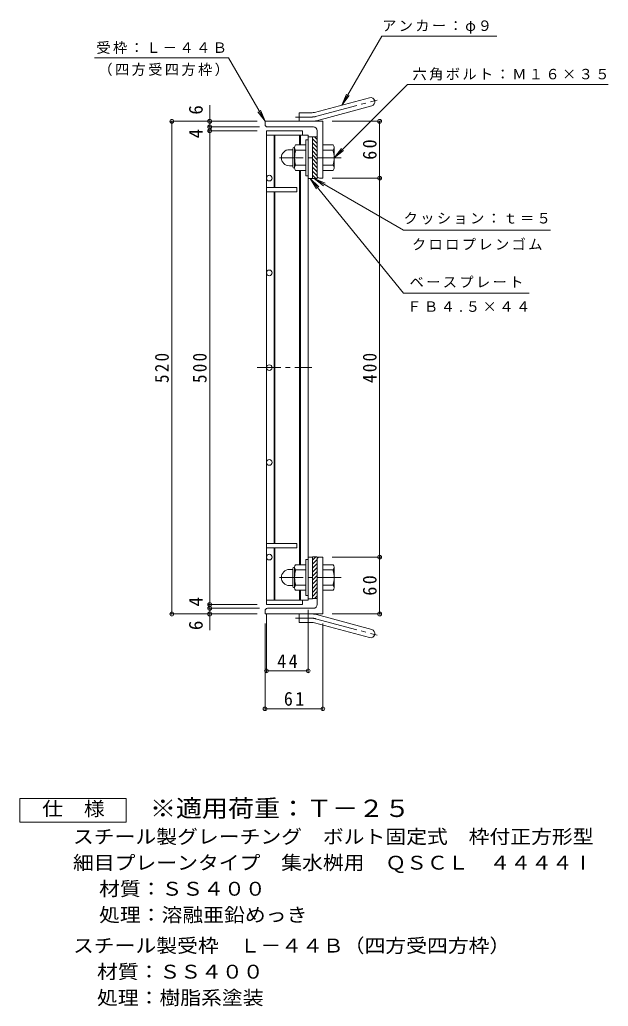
# Model space of a CAD drawing. Units: millimetres at full size, sheet at 1:5. Extents: x -907 to 835, y -688 to 643.
# Drawn here: x 213 to 835, y -515 to 526 of the extents above; entities that cross this region are included whole.
import ezdxf
from ezdxf.enums import TextEntityAlignment as Align

# ---------------------------------------------------------------- set-up
doc = ezdxf.new("R2010")
doc.units = ezdxf.units.MM
doc.header["$LTSCALE"] = 5
doc.header["$PDMODE"] = 32
doc.header["$PDSIZE"] = 4
doc.linetypes.add('CHAIN1', pattern=[8, 5, -1, 1, -1])
doc.linetypes.add('CHAIN2', pattern=[12, 9, -1, 1, -1])
for name, color, linetype, lineweight in [('E-1', 2, 'Continuous', 9), ('E-2', 3, 'Continuous', 9), ('E-4', 7, 'Continuous', 9), ('E-5', 7, 'Continuous', 9)]:
    doc.layers.add(name, color=color, linetype=linetype, lineweight=lineweight)
doc.layers.add('F-5_F-5ﾚｲﾔ', color=2, linetype='Continuous')
doc.styles.add('ＭＳ ゴシック', font='')
doc.styles.get('ＭＳ ゴシック').set_extended_font_data('MS Gothic')

msp = doc.modelspace()

# ---------------------------------------------------------------- linework, layer by layer
at = {"layer": 'E-1'}
for p, q in [((524.125, 428.123), (582.316, 443.716)), ((521.796, 427.817), (507.981, 427.817)), ((507.981, 418.817), (507.981, 427.817)), ((526.455, 419.43), (584.645, 435.022)), ((532.981, 418.817), (471.981, 418.817)), ((471.981, 415.317), (471.981, 418.817)), ((532.981, 418.817), (532.981, 358.817)), ((522.981, 412.817), (474.481, 412.817)), ((526.981, 402.317), (521.981, 402.317)), ((521.981, 358.317), (521.981, 402.317)), ((526.981, 395.237), (521.981, 400.237)), ((526.981, 390.994), (521.981, 395.994)), ((526.981, 399.48), (524.143, 402.317)), ((497.671, 388.817), (501.181, 388.817)), ((501.181, 371.117), (501.181, 389.517)), ((502.981, 391.317), (503.181, 391.317)), ((503.181, 391.067), (503.181, 369.567)), ((515.181, 393.817), (504.219, 393.817)), ((515.181, 388.317), (504.219, 388.317)), ((526.981, 386.752), (521.981, 391.752)), ((526.981, 382.509), (521.981, 387.509)), ((532.981, 393.817), (543.942, 393.817)), ((532.981, 388.317), (543.942, 388.317)), ((545.181, 391.317), (544.981, 391.317)), ((544.981, 391.067), (544.981, 369.567)), ((526.981, 378.266), (521.981, 383.266)), ((526.981, 374.024), (521.981, 379.024)), ((497.681, 371.817), (501.181, 371.817)), ((502.981, 369.317), (503.181, 369.317)), ((515.181, 372.317), (504.219, 372.317)), ((515.181, 366.817), (504.219, 366.817)), ((526.981, 369.781), (521.981, 374.781)), ((526.981, 365.539), (521.981, 370.539)), ((526.981, 361.296), (521.981, 366.296)), ((532.981, 372.317), (543.942, 372.317)), ((532.981, 366.817), (543.942, 366.817)), ((545.181, 369.317), (544.981, 369.317)), ((517.481, 361.317), (515.181, 361.317)), ((525.717, 358.317), (521.981, 362.053)), ((529.481, 358.817), (532.981, 358.817)), ((525.717, -40.684), (521.981, -44.421)), ((521.981, -40.684), (521.981, -84.684)), ((529.481, -41.184), (532.981, -41.184)), ((532.981, -101.184), (532.981, -41.184)), ((502.981, -51.684), (503.181, -51.684)), ((503.181, -73.435), (503.181, -51.934)), ((515.181, -49.184), (504.219, -49.184)), ((517.481, -43.684), (515.181, -43.684)), ((526.981, -43.663), (521.981, -48.663)), ((526.981, -47.906), (521.981, -52.906)), ((532.981, -49.184), (543.942, -49.184)), ((545.181, -51.684), (544.981, -51.684)), ((544.981, -73.435), (544.981, -51.934)), ((497.681, -54.184), (501.181, -54.184)), ((501.181, -53.484), (501.181, -71.885)), ((515.181, -54.684), (504.219, -54.684)), ((526.981, -52.149), (521.981, -57.149)), ((526.981, -56.391), (521.981, -61.391)), ((526.981, -60.634), (521.981, -65.634)), ((532.981, -54.684), (543.942, -54.684)), ((497.671, -71.185), (501.181, -71.185)), ((515.181, -70.685), (504.219, -70.685)), ((526.981, -64.877), (521.981, -69.877)), ((526.981, -69.119), (521.981, -74.119)), ((532.981, -70.685), (543.942, -70.685)), ((502.981, -73.684), (503.181, -73.684)), ((515.181, -76.184), (504.219, -76.184)), ((526.981, -73.362), (521.981, -78.362)), ((526.981, -77.604), (521.981, -82.605)), ((526.981, -81.847), (524.143, -84.684)), ((532.981, -76.184), (543.942, -76.184)), ((545.181, -73.684), (544.981, -73.684)), ((526.981, -84.684), (521.981, -84.684)), ((471.981, -97.684), (471.981, -101.184)), ((532.981, -101.184), (471.981, -101.184)), ((522.981, -95.184), (474.481, -95.184)), ((507.981, -101.184), (507.981, -110.184)), ((526.455, -101.798), (584.645, -117.39)), ((521.796, -110.184), (507.981, -110.184)), ((524.125, -110.491), (582.316, -126.083))]:
    msp.add_line(p, q, dxfattribs=at)
at = {"layer": 'E-1', "linetype": 'CHAIN2'}
for p, q in [((525.29, 423.777), (590.456, 441.238)), ((521.796, 423.317), (504.176, 423.317)), ((521.796, -105.684), (504.176, -105.684)), ((525.29, -106.144), (590.456, -123.606))]:
    msp.add_line(p, q, dxfattribs=at)
at = {"layer": 'E-1', "linetype": 'CHAIN1'}
for p, q in [((552.381, 380.317), (485.879, 380.317)), ((552.381, -62.684), (485.879, -62.684))]:
    msp.add_line(p, q, dxfattribs=at)
at = {"layer": 'E-1'}
for points in [[(526.981, 408.817), (526.981, 358.317), (521.981, 358.317)], [(517.481, 399.317), (515.181, 399.317), (515.181, 361.317)], [(526.981, -91.184), (526.981, -40.684), (521.981, -40.684)], [(517.481, -81.684), (515.181, -81.684), (515.181, -43.684)]]:
    msp.add_lwpolyline(points, dxfattribs=at)
for centre, radius, start, end in [((583.481, 439.369), 4.5, 285.00014, 104.99991), ((521.796, 436.817), 9, 270, 285.00002), ((521.796, 436.817), 18, 270, 285), ((474.481, 415.317), 2.5, 180, 270), ((522.981, 408.817), 4, 0, 90), ((497.671, 380.327), 8.49, 90, 180), ((502.981, 389.517), 1.8, 90, 180), ((507.341, 391.067), 4.16, 138.61835, 221.37988), ((527.181, 380.317), 24, 160.52881, 199.47119), ((520.981, 380.317), 24, 340.52881, 19.47119), ((540.821, 391.067), 4.16, 318.62012, 41.38165), ((497.681, 380.317), 8.5, 180, 270), ((502.981, 371.117), 1.8, 180, 270), ((507.341, 369.567), 4.16, 138.62012, 221.38165), ((540.821, 369.567), 4.16, 318.61835, 41.37988), ((529.481, 361.317), 2.5, 180, 270), ((529.481, -43.684), 2.5, 90, 180), ((502.981, -53.484), 1.8, 90, 180), ((507.341, -51.934), 4.16, 138.61835, 221.37988), ((540.821, -51.934), 4.16, 318.62012, 41.38165), ((497.681, -62.684), 8.5, 90, 180), ((527.181, -62.684), 24, 160.52881, 199.47119), ((520.981, -62.684), 24, 340.52881, 19.47119), ((497.671, -62.694), 8.49, 180, 270), ((502.981, -71.885), 1.8, 180, 270), ((507.341, -73.435), 4.16, 138.62012, 221.38165), ((540.821, -73.435), 4.16, 318.61835, 41.37988), ((522.981, -91.184), 4, 270, 0), ((474.481, -97.684), 2.5, 90, 180), ((521.796, -119.184), 18, 75, 90), ((521.796, -119.184), 9, 74.99998, 90), ((583.481, -121.736), 4.5, 255.00009, 74.99986)]:
    msp.add_arc(centre, radius, start, end, dxfattribs=at)
at = {"layer": 'E-1', "linetype": 'CHAIN2'}
for centre, start, end in [((521.796, 436.817), 270, 284.99995), ((521.796, -119.184), 75.00005, 90)]:
    msp.add_arc(centre, 13.5, start, end, dxfattribs=at)
at = {"layer": 'E-2'}
for p, q in [((473.481, 408.816), (473.481, -91.184)), ((473.481, 404.316), (517.48, 404.316)), ((481.481, 404.316), (481.481, 348.816)), ((482.48, 404.316), (482.48, 348.816)), ((508.48, 404.316), (508.48, 394.066)), ((509.481, 404.316), (509.481, 394.066)), ((517.48, 404.316), (517.48, -86.684)), ((508.48, 367.066), (508.48, -49.184)), ((509.481, 367.066), (509.481, -49.184)), ((521.981, 358.316), (517.481, 358.316)), ((505.481, 348.816), (473.481, 348.816)), ((505.481, 344.316), (473.481, 344.316)), ((481.481, 344.316), (481.481, -26.683)), ((482.48, 344.316), (482.48, -26.683)), ((505.481, 348.816), (505.481, 344.316)), ((505.481, -26.683), (473.481, -26.683)), ((505.481, -31.183), (473.481, -31.183)), ((481.481, -31.183), (481.481, -86.684)), ((482.48, -31.183), (482.48, -86.684)), ((505.481, -26.683), (505.481, -31.183)), ((521.981, -41.183), (517.481, -41.183)), ((521.981, -41.183), (521.981, -85.183)), ((508.48, -76.184), (508.48, -86.684)), ((509.481, -76.184), (509.481, -86.684)), ((473.481, -86.684), (517.48, -86.684)), ((473.481, -91.184), (511.48, -91.184)), ((511.48, -86.684), (511.48, -91.184)), ((521.981, -85.183), (517.481, -85.183))]:
    msp.add_line(p, q, dxfattribs=at)
at = {"layer": 'E-2', "linetype": 'CHAIN1'}
msp.add_line((463.481, 158.816), (521.48, 158.816), dxfattribs=at)
at = {"layer": 'E-2'}
for points in [[(473.481, 408.816), (511.48, 408.816), (511.48, 404.316)], [(521.981, 358.316), (521.981, 402.316), (517.481, 402.316)]]:
    msp.add_lwpolyline(points, dxfattribs=at)
for centre in [(476.481, 358.816), (476.481, 258.816), (476.481, 158.816), (476.481, 58.816), (476.481, -41.184)]:
    msp.add_circle(centre, 3, dxfattribs=at)
at = {"layer": 'E-4'}
for p, q in [((413.481, 418.816), (413.481, 435.816)), ((371.981, 418.816), (463.481, 418.816)), ((373.481, 418.816), (373.481, -101.184)), ((413.481, 418.816), (413.481, 412.816)), ((594.481, 418.816), (542.981, 418.816)), ((592.981, 418.816), (592.981, 358.816)), ((411.981, 412.816), (465.981, 412.816)), ((411.981, 408.816), (463.481, 408.816)), ((413.481, 412.816), (413.481, 408.816)), ((413.481, 408.816), (413.481, -91.184)), ((594.481, 358.816), (542.981, 358.816)), ((592.981, 358.816), (592.981, -41.184)), ((594.481, -41.184), (542.981, -41.184)), ((592.981, -41.184), (592.981, -101.184)), ((411.981, -91.184), (463.481, -91.184)), ((413.481, -91.184), (413.481, -95.184)), ((371.981, -101.184), (463.481, -101.184)), ((411.981, -95.184), (465.981, -95.184)), ((413.481, -95.184), (413.481, -101.184)), ((413.481, -101.184), (413.481, -118.184)), ((473.481, -162.684), (473.481, -101.184)), ((517.48, -162.684), (517.48, -96.684)), ((594.481, -101.184), (542.981, -101.184)), ((471.981, -202.684), (471.981, -111.184)), ((532.981, -202.684), (532.981, -111.184)), ((473.481, -161.184), (517.48, -161.184)), ((471.981, -201.184), (532.981, -201.184))]:
    msp.add_line(p, q, dxfattribs=at)
for p in [(373.481, 418.816), (413.481, 418.816), (592.981, 418.816), (413.481, 412.816), (413.481, 408.816), (592.981, 358.816), (592.981, -41.184), (413.481, -91.184), (413.481, -95.184), (373.481, -101.184), (413.481, -101.184), (592.981, -101.184), (473.481, -161.184), (517.48, -161.184), (471.981, -201.184), (532.981, -201.184)]:
    msp.add_point(p, dxfattribs=at)
at = {"layer": 'E-5'}
for p, q in [((553.221, 435.92), (595.179, 508.593)), ((595.179, 508.593), (716.713, 508.593)), ((291.735, 485.637), (433.402, 485.637)), ((471.981, 418.817), (433.402, 485.637)), ((622.323, 457.659), (544.981, 380.317)), ((622.323, 457.659), (834.519, 457.659)), ((553.221, 435.92), (558.004, 447.468)), ((553.221, 435.92), (560.83, 445.836)), ((471.981, 418.817), (464.371, 428.734)), ((471.981, 418.817), (467.197, 430.365)), ((544.981, 380.317), (552.59, 390.234)), ((544.981, 380.317), (554.898, 387.926)), ((519.731, 358.316), (526.303, 347.683)), ((618.356, 237.484), (519.731, 358.316)), ((519.731, 358.316), (528.831, 349.747)), ((523.931, 358.316), (618.356, 303.8)), ((523.931, 358.316), (533.847, 350.707)), ((523.931, 358.316), (535.479, 353.533)), ((618.356, 303.8), (773.356, 303.8)), ((618.356, 237.484), (750.856, 237.484))]:
    msp.add_line(p, q, dxfattribs=at)
at = {"layer": 'E-5', "color": 2}
msp.add_lwpolyline([(212.832, -320.924), (212.832, -295.924), (325.332, -295.924), (325.332, -320.924)], close=True, dxfattribs=at)

# ---------------------------------------------------------------- texts
at = {"layer": 'E-4', "color": 2, "style": 'ＭＳ ゴシック'}
for s, p in [('6', (410.481, 425.816)), ('4', (410.481, 400.816)), ('4', (410.481, -93.184)), ('6', (410.481, -118.184))]:
    msp.add_text(s, height=14.66, rotation=90, dxfattribs=at).set_placement(p, align=Align.BOTTOM_LEFT)
at = {"layer": 'E-4', "color": 2, "char_height": 14.66, "attachment_point": 7, "rotation": 90, "style": 'ＭＳ ゴシック'}
for s, insert in [('\\T1.27;\\W0.95;60', (589.981, 378.191)), ('\\T1.27;\\W0.9;520', (370.481, 142.566)), ('\\T1.27;\\W0.9;500', (410.481, 142.566)), ('\\T1.27;\\W0.9;400', (589.981, 142.566)), ('\\T1.27;\\W0.95;60', (589.981, -81.809))]:
    msp.add_mtext(s, dxfattribs=dict(at, insert=insert))
at = {"layer": 'E-4', "color": 2, "char_height": 14.66, "attachment_point": 7, "style": 'ＭＳ ゴシック'}
for s, insert in [('\\T1.27;\\W0.95;44', (484.856, -158.184)), ('\\T1.27;\\W0.95;61', (491.856, -198.184))]:
    msp.add_mtext(s, dxfattribs=dict(at, insert=insert))
at = {"layer": 'E-5', "color": 2, "style": 'ＭＳ ゴシック', "width": 1.1}
for s, p in [('仕\u3000様', (236.582, -318.424)), ('スチール製グレーチング\u3000ボルト固定式\u3000枠付正方形型', (269.082, -347.884)), ('細目プレーンタイプ\u3000集水桝用\u3000ＱＳＣＬ\u3000４４４４Ⅰ', (269.082, -375.385)), ('材質：ＳＳ４００', (296.688, -402.883)), ('処理：溶融亜鉛めっき', (296.688, -430.384)), ('スチール製受枠\u3000Ｌ－４４Ｂ（四方受四方枠）', (269.082, -462.884)), ('材質：ＳＳ４００', (294.439, -490.384)), ('処理：樹脂系塗装', (294.439, -517.884))]:
    msp.add_text(s, height=14.66, dxfattribs=at).set_placement(p, align=Align.BOTTOM_LEFT)
at = {"layer": 'E-5', "char_height": 11, "attachment_point": 7, "style": 'ＭＳ ゴシック'}
for s, insert in [('\\T1.17;アンカー：φ９', (595.602, 511.17)), ('\\T1.17;受枠：Ｌ－４４Ｂ', (293.819, 489.804)), ('\\T1.17;（四方受四方枠）', (295.902, 466.471)), ('\\T1.17;六角ボルト：Ｍ１６×３５', (627.732, 461.799)), ('\\T1.17;クッション：ｔ＝５', (618.356, 309.84)), ('\\T1.17;クロロプレンゴム', (627.106, 282.759)), ('\\T1.17;ベースプレート', (624.606, 243.115)), ('\\T1.18;ＦＢ４.５×４４', (622.106, 217.531))]:
    msp.add_mtext(s, dxfattribs=dict(at, insert=insert))
at = {"layer": 'F-5_F-5ﾚｲﾔ', "color": 3, "style": 'ＭＳ ゴシック', "width": 1.1}
msp.add_text('※適用荷重：Ｔ－２５', height=18.33, dxfattribs=at).set_placement((350.332, -320.924), align=Align.BOTTOM_LEFT)

doc.saveas('drawing.dxf')
